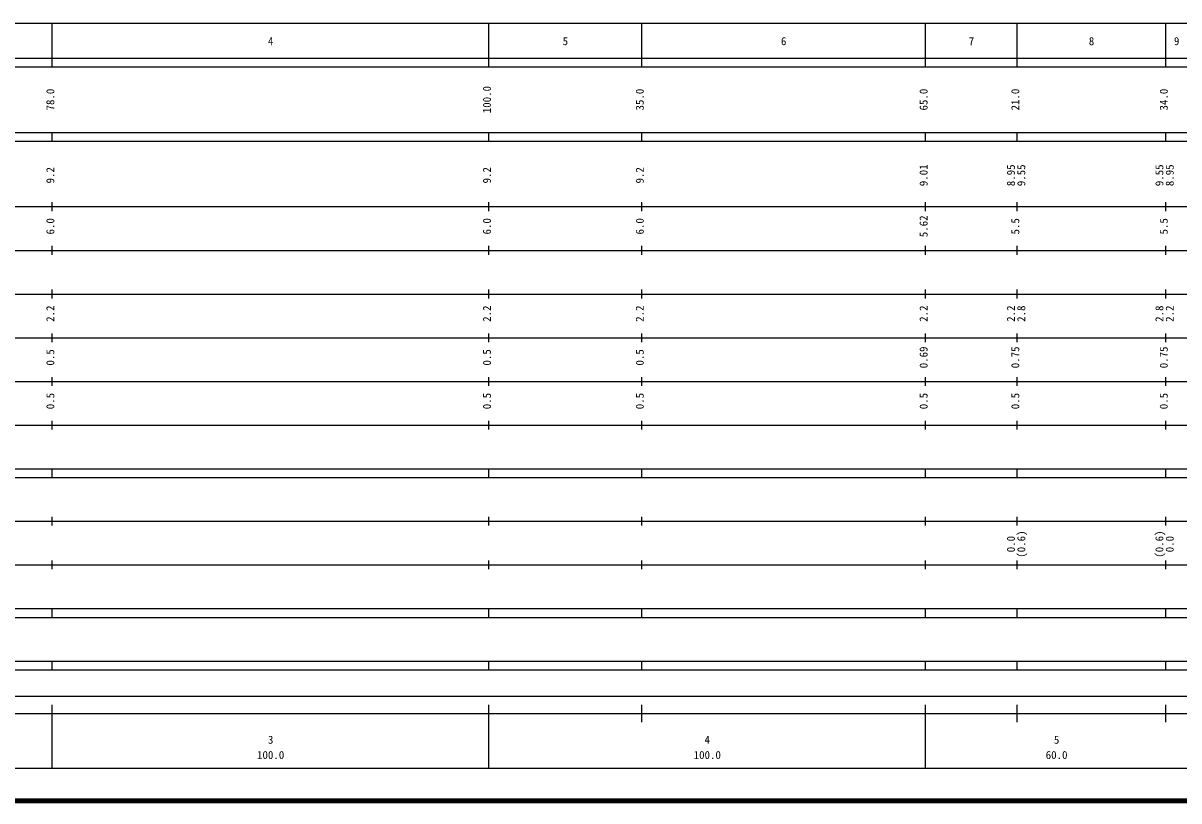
# Model space of a CAD drawing. Units: millimetres on the paper, enlarged 1000 times. Extents: x 40000 to 680000, y 20000 to 380000.
# Drawn here: x 261311 to 526006, y 20000 to 198000 of the extents above; entities that cross this region are included whole.
import ezdxf
from ezdxf.enums import TextEntityAlignment as Align

# ---------------------------------------------------------------- set-up
doc = ezdxf.new("R2010")
doc.units = ezdxf.units.MM
doc.header["$LTSCALE"] = 1000
doc.layers.add('M-TTL', color=2, linetype='Continuous', lineweight=140)
doc.layers.add('M-TTL-BAND', color=7, linetype='Continuous', lineweight=25)
doc.styles.add('ＭＳ ゴシック', font='')
doc.styles.get('ＭＳ ゴシック').set_extended_font_data('MS Gothic')

msp = doc.modelspace()

# ---------------------------------------------------------------- linework, layer by layer
at = {"layer": 'M-TTL'}
msp.add_line((40000, 20000), (680000, 20000), dxfattribs=at)
at = {"layer": 'M-TTL-BAND'}
for p, q in [((68000, 198000), (579000, 198000)), ((268000, 188000), (268000, 198000)), ((368000, 188000), (368000, 198000)), ((403000, 188000), (403000, 198000)), ((468000, 188000), (468000, 198000)), ((489000, 188000), (489000, 198000)), ((523000, 188000), (523000, 198000)), ((40000, 190000), (579000, 190000)), ((40000, 188000), (579000, 188000)), ((40000, 173000), (579000, 173000)), ((268000, 171000), (268000, 173000)), ((368000, 171000), (368000, 173000)), ((403000, 171000), (403000, 173000)), ((468000, 171000), (468000, 173000)), ((489000, 171000), (489000, 173000)), ((523000, 171000), (523000, 173000)), ((40000, 171000), (579000, 171000)), ((268000, 155000), (268000, 157000)), ((368000, 155000), (368000, 157000)), ((403000, 155000), (403000, 157000)), ((468000, 155000), (468000, 157000)), ((489000, 155000), (489000, 157000)), ((523000, 155000), (523000, 157000)), ((40000, 156000), (579000, 156000)), ((46000, 146000), (579000, 146000)), ((268000, 145000), (268000, 147000)), ((368000, 145000), (368000, 147000)), ((403000, 145000), (403000, 147000)), ((468000, 145000), (468000, 147000)), ((489000, 145000), (489000, 147000)), ((523000, 145000), (523000, 147000)), ((52000, 136000), (579000, 136000)), ((268000, 135000), (268000, 137000)), ((368000, 135000), (368000, 137000)), ((403000, 135000), (403000, 137000)), ((468000, 135000), (468000, 137000)), ((489000, 135000), (489000, 137000)), ((523000, 135000), (523000, 137000)), ((46000, 126000), (579000, 126000)), ((268000, 125000), (268000, 127000)), ((368000, 125000), (368000, 127000)), ((403000, 125000), (403000, 127000)), ((468000, 125000), (468000, 127000)), ((489000, 125000), (489000, 127000)), ((523000, 125000), (523000, 127000)), ((268000, 115000), (268000, 117000)), ((368000, 115000), (368000, 117000)), ((403000, 115000), (403000, 117000)), ((468000, 115000), (468000, 117000)), ((489000, 115000), (489000, 117000)), ((523000, 115000), (523000, 117000)), ((52000, 116000), (579000, 116000)), ((46000, 106000), (579000, 106000)), ((268000, 105000), (268000, 107000)), ((368000, 105000), (368000, 107000)), ((403000, 105000), (403000, 107000)), ((468000, 105000), (468000, 107000)), ((489000, 105000), (489000, 107000)), ((523000, 105000), (523000, 107000)), ((40000, 96000), (579000, 96000)), ((268000, 94000), (268000, 96000)), ((368000, 94000), (368000, 96000)), ((403000, 94000), (403000, 96000)), ((468000, 94000), (468000, 96000)), ((489000, 94000), (489000, 96000)), ((523000, 94000), (523000, 96000)), ((40000, 94000), (579000, 94000)), ((268000, 83000), (268000, 85000)), ((368000, 83000), (368000, 85000)), ((403000, 83000), (403000, 85000)), ((468000, 83000), (468000, 85000)), ((489000, 83000), (489000, 85000)), ((523000, 83000), (523000, 85000)), ((49000, 84000), (579000, 84000)), ((268000, 73000), (268000, 75000)), ((368000, 73000), (368000, 75000)), ((403000, 73000), (403000, 75000)), ((468000, 73000), (468000, 75000)), ((489000, 73000), (489000, 75000)), ((523000, 73000), (523000, 75000)), ((40000, 74000), (579000, 74000)), ((40000, 64000), (579000, 64000)), ((268000, 62000), (268000, 64000)), ((368000, 62000), (368000, 64000)), ((403000, 62000), (403000, 64000)), ((468000, 62000), (468000, 64000)), ((489000, 62000), (489000, 64000)), ((523000, 62000), (523000, 64000)), ((40000, 62000), (579000, 62000)), ((40000, 52000), (579000, 52000)), ((268000, 50000), (268000, 52000)), ((368000, 50000), (368000, 52000)), ((403000, 50000), (403000, 52000)), ((468000, 50000), (468000, 52000)), ((489000, 50000), (489000, 52000)), ((523000, 50000), (523000, 52000)), ((40000, 50000), (579000, 50000)), ((71000, 44000), (565000, 44000)), ((40000, 40000), (579000, 40000)), ((268000, 27500), (268000, 42000)), ((368000, 27500), (368000, 42000)), ((403000, 38000), (403000, 42000)), ((468000, 27500), (468000, 42000)), ((489000, 38000), (489000, 42000)), ((523000, 38000), (523000, 42000)), ((68000, 27500), (579000, 27500))]:
    msp.add_line(p, q, dxfattribs=at)

# ---------------------------------------------------------------- texts
at = {"layer": 'M-TTL-BAND', "style": 'ＭＳ ゴシック'}
for s, p in [('4', (318000, 192405)), ('5', (385500, 192405)), ('6', (435500, 192405)), ('7', (478500, 192405)), ('8', (506000, 192405)), ('9', (525500, 192405)), ('3', (318000, 32523)), ('4', (418000, 32523)), ('5', (498000, 32523)), ('100.0', (318000, 29033)), ('100.0', (418000, 29033)), ('60.0', (498000, 29033))]:
    msp.add_text(s, height=1833, dxfattribs=at).set_placement(p, align=Align.BOTTOM_CENTER)
for s, p in [('78.0', (269000, 180500)), ('100.0', (369000, 180500)), ('35.0', (404000, 180500)), ('65.0', (469000, 180500)), ('21.0', (490000, 180500)), ('34.0', (524000, 180500)), ('9.2', (269000, 163174)), ('9.2', (369000, 163174)), ('9.2', (404000, 163174)), ('9.01', (469000, 163174)), ('8.95', (489000, 163174)), ('9.55', (491370, 163174)), ('9.55', (523000, 163174)), ('8.95', (525370, 163174)), ('5.62', (469000, 151500)), ('6.0', (269000, 151500)), ('6.0', (369000, 151500)), ('6.0', (404000, 151500)), ('5.5', (490000, 151500)), ('5.5', (524000, 151500)), ('2.2', (269000, 131500)), ('2.2', (369000, 131500)), ('2.2', (404000, 131500)), ('2.2', (469000, 131500)), ('2.2', (489000, 131500)), ('2.8', (491370, 131500)), ('2.8', (523000, 131500)), ('2.2', (525370, 131500)), ('0.5', (269000, 121500)), ('0.5', (369000, 121500)), ('0.5', (404000, 121500)), ('0.69', (469000, 121500)), ('0.75', (490000, 121500)), ('0.75', (524000, 121500)), ('0.5', (269000, 111500)), ('0.5', (369000, 111500)), ('0.5', (404000, 111500)), ('0.5', (469000, 111500)), ('0.5', (490000, 111500)), ('0.5', (524000, 111500)), ('0.0', (489000, 78764)), ('(0.6)', (491370, 78764)), ('(0.6)', (523000, 78764)), ('0.0', (525370, 78764))]:
    msp.add_text(s, height=1833, rotation=90, dxfattribs=at).set_placement(p, align=Align.BOTTOM_CENTER)

doc.saveas('drawing.dxf')
